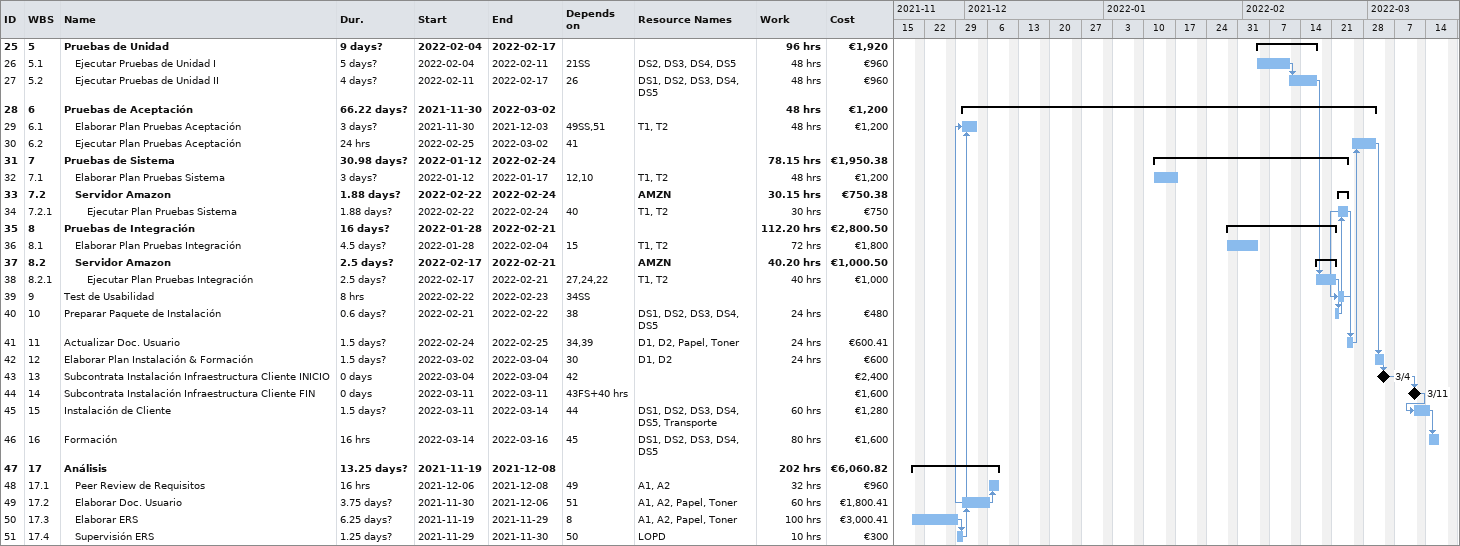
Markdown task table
| ID | WBS | Task | Duration | Start | Finish | Predecessors | Resources | Work (h) | Cost (€) |
|---|---|---|---|---|---|---|---|---|---|
| 25 | 5 | **Pruebas de Unidad** | 9d? | 2022-02-04 | 2022-02-17 |  |  | 96 | 1920 |
| 26 | 5.1 | Ejecutar Pruebas de Unidad I | 5d? | 2022-02-04 | 2022-02-11 | 21SS | DS2, DS3, DS4, DS5 | 48 | 960 |
| 27 | 5.2 | Ejecutar Pruebas de Unidad II | 4d? | 2022-02-11 | 2022-02-17 | 26 | DS1, DS2, DS3, DS4, DS5 | 48 | 960 |
| 28 | 6 | **Pruebas de Aceptación** | 66.22d? | 2021-11-30 | 2022-03-02 |  |  | 48 | 1200 |
| 29 | 6.1 | Elaborar Plan Pruebas Aceptación | 3d? | 2021-11-30 | 2021-12-03 | 49SS, 51 | T1, T2 | 48 | 1200 |
| 30 | 6.2 | Ejecutar Plan Pruebas Aceptación | 24h | 2022-02-25 | 2022-03-02 | 41 |  |  |  |
| 31 | 7 | **Pruebas de Sistema** | 30.98d? | 2022-01-12 | 2022-02-24 |  |  | 78.15 | 1950.38 |
| 32 | 7.1 | Elaborar Plan Pruebas Sistema | 3d? | 2022-01-12 | 2022-01-17 | 12, 10 | T1, T2 | 48 | 1200 |
| 33 | 7.2 | **Servidor Amazon** | 1.88d? | 2022-02-22 | 2022-02-24 |  | AMZN | 30.15 | 750.38 |
| 34 | 7.2.1 | Ejecutar Plan Pruebas Sistema | 1.88d? | 2022-02-22 | 2022-02-24 | 40 | T1, T2 | 30 | 750 |
| 35 | 8 | **Pruebas de Integración** | 16d? | 2022-01-28 | 2022-02-21 |  |  | 112.20 | 2800.50 |
| 36 | 8.1 | Elaborar Plan Pruebas Integración | 4.5d? | 2022-01-28 | 2022-02-04 | 15 | T1, T2 | 72 | 1800 |
| 37 | 8.2 | **Servidor Amazon** | 2.5d? | 2022-02-17 | 2022-02-21 |  | AMZN | 40.20 | 1000.50 |
| 38 | 8.2.1 | Ejecutar Plan Pruebas Integración | 2.5d? | 2022-02-17 | 2022-02-21 | 27, 24, 22 | T1, T2 | 40 | 1000 |
| 39 | 9 | Test de Usabilidad | 8h | 2022-02-22 | 2022-02-23 | 34SS |  |  |  |
| 40 | 10 | Preparar Paquete de Instalación | 0.6d? | 2022-02-21 | 2022-02-22 | 38 | DS1, DS2, DS3, DS4, DS5 | 24 | 480 |
| 41 | 11 | Actualizar Doc. Usuario | 1.5d? | 2022-02-24 | 2022-02-25 | 34, 39 | D1, D2, Papel, Toner | 24 | 600.41 |
| 42 | 12 | Elaborar Plan Instalación & Formación | 1.5d? | 2022-03-02 | 2022-03-04 | 30 | D1, D2 | 24 | 600 |
| 43 | 13 | Subcontrata Instalación Infraestructura Cliente INICIO | 0d | 2022-03-04 | 2022-03-04 | 42 |  |  | 2400 |
| 44 | 14 | Subcontrata Instalación Infraestructura Cliente FIN | 0d | 2022-03-11 | 2022-03-11 | 43FS+40h |  |  | 1600 |
| 45 | 15 | Instalación de Cliente | 1.5d? | 2022-03-11 | 2022-03-14 | 44 | DS1, DS2, DS3, DS4, DS5, Transporte | 60 | 1280 |
| 46 | 16 | Formación | 16h | 2022-03-14 | 2022-03-16 | 45 | DS1, DS2, DS3, DS4, DS5 | 80 | 1600 |
| 47 | 17 | **Análisis** | 13.25d? | 2021-11-19 | 2021-12-08 |  |  | 202 | 6060.82 |
| 48 | 17.1 | Peer Review de Requisitos | 16h | 2021-12-06 | 2021-12-08 | 49 | A1, A2 | 32 | 960 |
| 49 | 17.2 | Elaborar Doc. Usuario | 3.75d? | 2021-11-30 | 2021-12-06 | 51 | A1, A2, Papel, Toner | 60 | 1800.41 |
| 50 | 17.3 | Elaborar ERS | 6.25d? | 2021-11-19 | 2021-11-29 | 8 | A1, A2, Papel, Toner | 100 | 3000.41 |
| 51 | 17.4 | Supervisión ERS | 1.25d? | 2021-11-29 | 2021-11-30 | 50 | LOPD | 10 | 300 |
